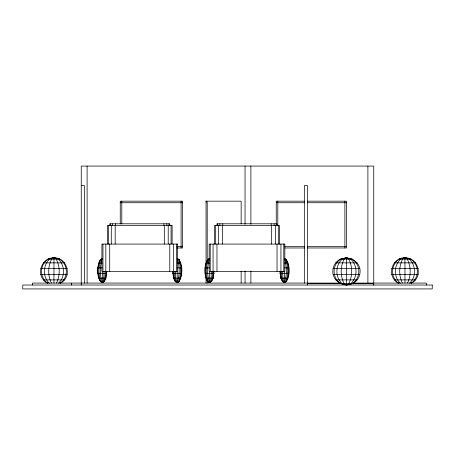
<?xml version="1.0" encoding="UTF-8"?>
<svg xmlns="http://www.w3.org/2000/svg" width="455" height="455" viewBox="0 0 455 455"><rect width="100%" height="100%" fill="white"/><g stroke="black" fill="none" stroke-linecap="round" stroke-linejoin="round"><path stroke-width="0.68" d="M106.527 271.265L105.691 278.136L104.184 281.486L102.312 282.686L100.282 281.486C96.716 274.911 96.716 266.277 100.282 259.703L102.312 258.503L100.874 259.703C98.337 266.607 98.337 274.587 100.874 281.486L102.312 282.686L104.343 281.486L105.969 278.136L106.874 271.265M172.974 271.265L173.81 278.136L175.311 281.486L177.188 282.686L179.219 281.486C182.785 274.911 182.785 266.277 179.219 259.703L177.188 258.503C179.822 265.913 179.822 275.281 177.188 282.686L175.158 281.486L173.531 278.136L172.627 271.265M213.776 271.265L212.94 278.136L211.438 281.486L209.562 282.686L207.531 281.486C203.965 274.911 203.965 266.277 207.531 259.703L209.562 258.503C206.928 265.913 206.928 275.281 209.562 282.686L211.592 281.486L213.219 278.136L214.123 271.265M280.223 271.265L281.059 278.136L282.566 281.486L284.438 282.686L286.468 281.486C290.034 274.911 290.034 266.277 286.468 259.703L284.438 258.503L285.876 259.703C288.413 266.607 288.413 274.587 285.876 281.486L284.438 282.686L282.407 281.486L280.781 278.136L279.876 271.265M56.517 283.044C60.202 275.724 60.083 266.3 56.215 259.077L53.952 257.723C40.324 257.701 35.319 276.936 47.502 283.255M407.521 283.044C411.201 275.724 411.081 266.3 407.214 259.077L404.95 257.723C391.328 257.701 386.318 276.936 398.5 283.255M60.401 283.255C72.584 276.936 67.573 257.701 53.952 257.723L48.48 259.077C39.568 263.963 39.141 278.107 47.991 283.255M333.14 268.336C337.263 251.245 363.46 257.223 359.757 274.411C355.634 291.507 329.443 285.524 333.14 268.336L359.757 268.336M411.4 283.255C423.582 276.936 418.572 257.701 404.95 257.723L399.479 259.077C390.566 263.963 390.14 278.107 398.989 283.255M102.051 258.906C99.924 266.329 99.599 275.389 102.312 282.686L103.746 281.486L104.895 278.136L105.537 271.265M102.312 258.503L100.436 259.703C97.137 266.374 97.137 274.82 100.436 281.486L102.312 282.686C104.337 279.347 103.814 275.053 104.058 271.265M212.786 271.265L212.149 278.136L210.995 281.486L209.562 282.686L208.123 281.486C205.586 274.587 205.586 266.607 208.123 259.703L209.562 258.503L207.685 259.703C204.386 266.374 204.386 274.82 207.685 281.486L209.562 282.686C211.586 279.347 211.069 275.053 211.308 271.265M281.213 271.265L281.855 278.136L283.004 281.486L284.438 282.686C287.15 275.389 286.826 266.329 284.699 258.906M58.558 283.198C65.383 277.118 65.093 264.964 58.138 259.077L53.952 257.723L49.76 259.077C42.804 264.964 42.514 277.118 49.345 283.198M409.557 283.198C416.382 277.118 416.098 264.964 409.136 259.077L404.95 257.723L400.764 259.077C393.802 264.964 393.518 277.118 400.343 283.198M59.906 283.255C68.762 278.107 68.335 263.963 59.423 259.077L53.952 257.723L51.682 259.077C47.815 266.3 47.701 275.724 51.381 283.044M410.911 283.255C419.76 278.107 419.334 263.963 410.421 259.077L404.95 257.723L402.686 259.077C398.819 266.3 398.699 275.724 402.379 283.044M175.442 271.265C175.681 275.053 175.164 279.347 177.188 282.686L178.627 281.486C181.164 274.587 181.164 266.607 178.627 259.703L177.188 258.503L179.065 259.703C182.364 266.374 182.364 274.82 179.065 281.486L177.188 282.686L175.755 281.486L174.601 278.136L173.964 271.265M282.692 271.265C282.936 275.053 282.413 279.347 284.438 282.686L286.314 281.486C289.613 274.82 289.613 266.374 286.314 259.703L284.438 258.503M346.448 257.723L344.185 259.077C340.209 266.516 340.209 276.231 344.185 283.675L346.448 285.023L351.92 283.675C361.111 278.619 361.111 264.133 351.92 259.077L346.448 257.723L340.977 259.077C331.786 264.133 331.786 278.619 340.977 283.675L346.448 285.023L350.64 283.675C357.801 277.613 357.801 265.14 350.64 259.077L346.448 257.723L342.262 259.077C335.096 265.14 335.096 277.613 342.262 283.675L346.448 285.023L348.718 283.675C352.693 276.231 352.693 266.516 348.718 259.077L346.448 257.723L346.448 285.023M81.252 185.577L84.368 185.577L84.368 283.073M206.052 201.173L241.15 201.173L241.15 223.866M304.611 201.173L276.248 201.173L276.248 225.356M307.449 201.173L346.448 201.173L346.448 247.975L307.449 247.975M206.052 201.957L207.218 201.957L207.218 261.21M120.251 202.737L182.648 202.737M276.248 202.737L304.64 202.737M307.449 202.737L346.448 202.737M176.978 246.417L182.648 246.417M284.762 246.417L304.64 246.417M307.449 246.417L346.448 246.417M176.978 247.975L182.648 247.975L182.648 201.173L120.251 201.173L120.251 223.866M284.762 247.975L304.611 247.975M48.025 259.077L59.872 259.077M340.528 259.077L352.375 259.077M399.029 259.077L410.871 259.077M100.282 259.703L102.312 259.703M177.188 259.703L179.219 259.703M207.531 259.703L209.562 259.703M284.438 259.703L286.468 259.703M43.276 262.865L64.621 262.865M335.779 262.865L357.124 262.865M394.28 262.865L415.62 262.865M98.65 263.058L102.312 263.058M177.188 263.058L180.851 263.058M205.899 263.058L209.562 263.058M284.438 263.058L288.1 263.058M97.745 267.904L102.312 267.904M177.188 267.904L181.755 267.904M204.995 267.904L209.562 267.904M284.438 267.904L289.005 267.904M40.643 268.336L67.26 268.336M391.641 268.336L418.259 268.336M97.745 273.284L106.874 273.284M172.627 273.284L181.755 273.284M204.995 273.284L214.123 273.284M279.876 273.284L289.005 273.284M40.643 274.411L67.26 274.411M333.14 274.411L359.757 274.411M391.641 274.411L418.259 274.411M98.65 278.136L105.969 278.136M173.531 278.136L180.851 278.136M205.899 278.136L213.219 278.136M280.781 278.136L288.1 278.136M43.276 279.888L64.621 279.888M335.779 279.888L357.124 279.888M394.28 279.888L415.62 279.888M100.282 281.486L104.343 281.486M175.158 281.486L179.219 281.486M207.531 281.486L211.592 281.486M282.407 281.486L286.468 281.486M340.243 283.073L32.498 283.073L32.498 285.023M352.676 283.073L426.398 283.073L426.398 285.023M307.279 283.465L341.222 283.465M351.829 283.465L373.748 283.465M340.528 283.675L352.375 283.675M404.95 257.723L404.95 283.044M373.748 285.302L373.748 166.075L81.252 166.075L81.252 285.023M367.902 166.075L367.902 283.465M344.89 201.173L344.89 247.975M307.449 285.023L307.449 185.577L304.332 185.577L304.332 283.073M284.438 271.265L284.438 282.686M283.784 244.073L283.784 271.373M280.928 244.073L280.928 271.373M279.37 244.073L279.37 225.356L214.629 225.356L214.629 244.073M278.324 225.356L278.324 244.073M277.812 201.173L277.812 225.282M277.032 225.356L277.032 223.797L216.972 223.797L216.972 225.356M277.032 244.073L277.032 271.373M275.468 225.356L275.468 244.073M274.103 223.797L274.103 225.356M271.572 225.356L271.572 244.073M271.18 223.797L271.18 225.356M250.898 166.075L250.898 224.218M250.898 271.021L250.898 283.073M245.052 166.075L245.052 224.218M245.052 271.021L245.052 283.073M241.15 271.14L241.15 283.073M222.819 223.797L222.819 225.356M222.432 225.356L222.432 244.073M219.896 223.797L219.896 225.356M218.531 225.356L218.531 244.073M217.752 223.797L217.752 225.356M216.972 244.073L216.972 271.373M215.676 225.356L215.676 244.073M213.071 244.073L213.071 271.373M210.216 244.073L210.216 271.373M209.562 271.265L209.562 282.686M207.218 279.546L207.218 283.073M206.052 200.82L206.052 263.417M206.052 277.459L206.052 283.073M181.09 201.173L181.09 247.975M177.188 271.265L177.188 282.686M176.534 244.073L176.534 271.373M173.679 244.073L173.679 271.373M172.121 244.073L172.121 225.356L107.38 225.356L107.38 244.073M171.074 225.356L171.074 244.073M169.778 225.356L169.778 223.797L109.718 223.797L109.718 225.356M169.778 244.073L169.778 271.373M168.998 223.797L168.998 225.356M168.219 225.356L168.219 244.073M166.854 223.797L166.854 225.356M164.318 225.356L164.318 244.073M163.931 223.797L163.931 225.356M121.809 201.173L121.809 223.871M115.57 223.797L115.57 225.356M115.178 225.356L115.178 244.073M112.647 223.797L112.647 225.356M111.282 225.356L111.282 244.073M110.502 223.797L110.502 225.356M109.718 244.073L109.718 271.373M108.426 225.356L108.426 244.073M105.822 244.073L105.822 271.373M102.966 244.073L102.966 271.373M102.312 271.265L102.312 282.686M87.098 166.075L87.098 283.073M71.498 283.073L71.498 285.023M53.952 257.723L53.952 283.044M177.581 244.073L101.92 244.073L101.92 271.373L177.581 271.373L177.581 244.073M284.83 244.073L209.169 244.073L209.169 271.373L284.83 271.373L284.83 244.073M432.25 285.023L22.75 285.023L22.75 288.925L432.25 288.925L432.25 285.023"/></g></svg>
